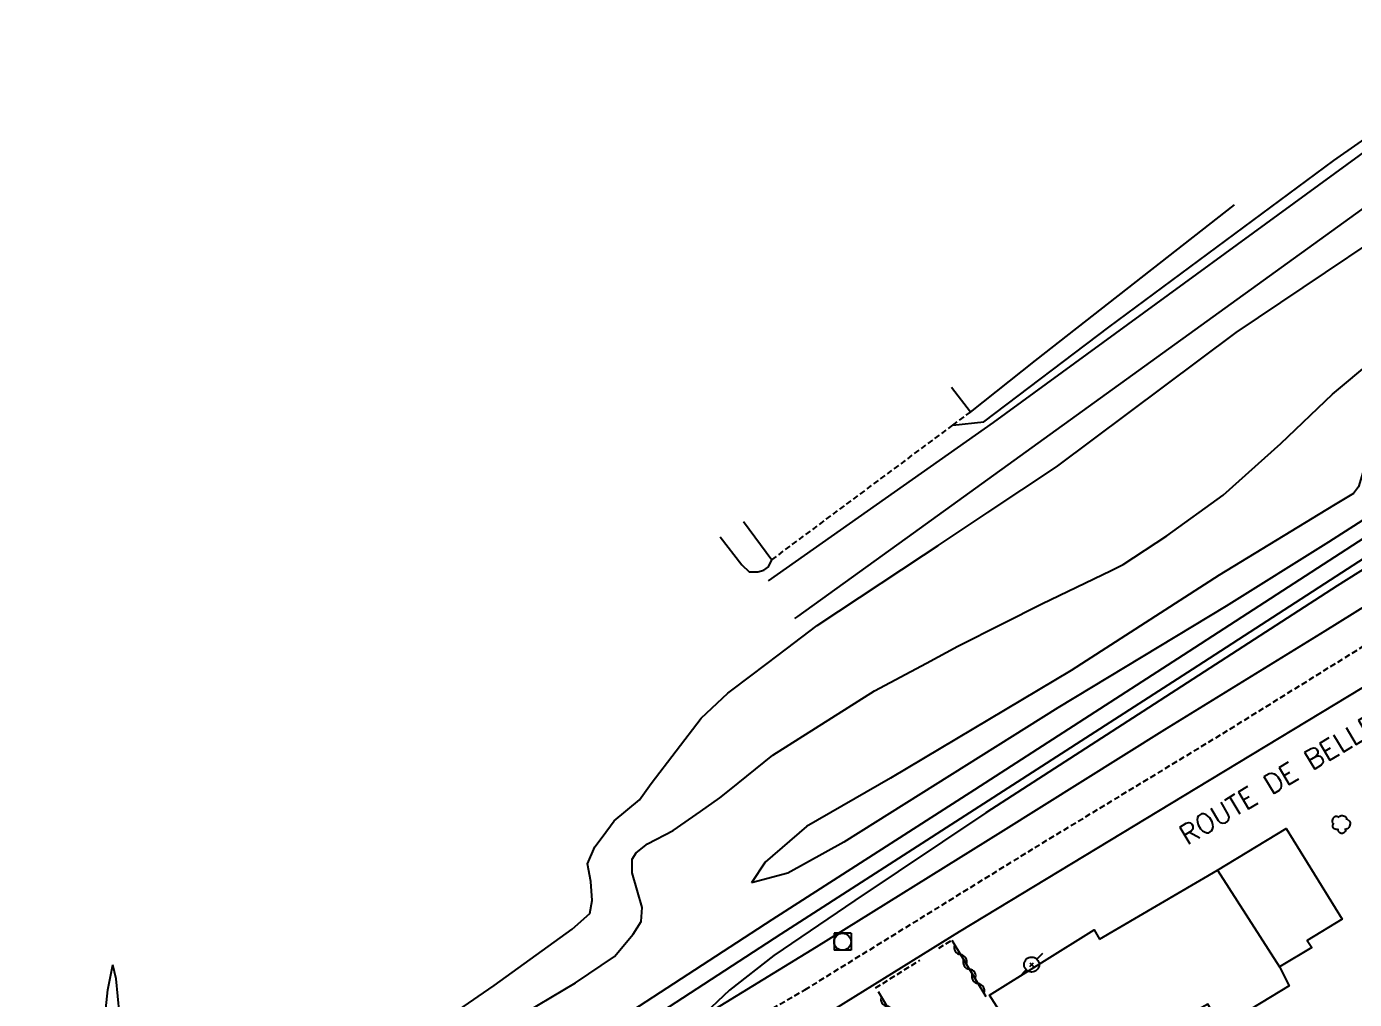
# Model space of a CAD drawing. Header units: millimetres. Extents: x 267000 to 268001, y 124012 to 125001.
# Drawn here: x 267563 to 267680.7, y 124686.9 to 124773.1 of the extents above; entities that cross this region are included whole.
import ezdxf
from ezdxf.enums import TextEntityAlignment as Align

# ---------------------------------------------------------------- set-up
doc = ezdxf.new("R2010")
doc.units = ezdxf.units.MM
doc.linetypes.add('DASHED', pattern=[0.75, 0.5, -0.25])
doc.layers.get('0').update_dxf_attribs({"linetype": 'CONTINUOUS'})
for name, color, linetype in [('W0001', 6, 'DASHED'), ('W0008', 7, 'CONTINUOUS'), ('W0017', 7, 'CONTINUOUS'), ('W0101', 7, 'CONTINUOUS'), ('W0112', 1, 'DASHED'), ('W0211', 2, 'CONTINUOUS'), ('W0214', 2, 'CONTINUOUS'), ('W0300', 7, 'CONTINUOUS'), ('W0310', 3, 'CONTINUOUS'), ('W0333', 7, 'CONTINUOUS'), ('W0420', 7, 'CONTINUOUS'), ('W0473', 7, 'CONTINUOUS'), ('W0700', 7, 'CONTINUOUS'), ('W0989', 7, 'CONTINUOUS'), ('W1102', 7, 'CONTINUOUS')]:
    doc.layers.add(name, color=color, linetype=linetype)
doc.styles.get("Standard").update_dxf_attribs({"font": 'romans.shx', "width": 0.85})

# ---------------------------------------------------------------- blocks, each defined once
blk = doc.blocks.new('T473')
for p, q in [((-0.166667, 0.166667), (0.166667, -0.166667)), ((-0.166667, -0.166667), (0.166667, 0.166667)), ((0.500001, 0.500001), (1.000002, 1.000002)), ((-1.000002, -1.000002), (-0.500001, -0.500001))]:
    blk.add_line(p, q)
blk.add_ellipse((0, 0), major_axis=(0.471405, 0.471405), ratio=1, start_param=5.4977871438, end_param=11.780972451)
blk = doc.blocks.new('T300')
for p, q in [((-0.8, 0.51), (-0.86, 0.34)), ((-0.86, 0.34), (-0.86, 0.17)), ((-0.86, 0.17), (-0.74, 0.06)), ((-0.69, 0.63), (-0.8, 0.51)), ((-0.8, -0.06), (-0.74, 0.06)), ((-0.74, 0.06), (-0.69, 0.11)), ((-0.57, 0.69), (-0.69, 0.63)), ((-0.46, 0.69), (-0.57, 0.69)), ((-0.29, 0.63), (-0.46, 0.69)), ((-0.29, 0.63), (-0.17, 0.74)), ((-0.23, 0.57), (-0.29, 0.63)), ((-0.17, 0.74), (-0.06, 0.8)), ((-0.06, 0.8), (0.06, 0.8)), ((0.06, 0.8), (0.23, 0.74)), ((0.23, 0.74), (0.34, 0.63)), ((0.34, 0.63), (0.4, 0.51)), ((0.46, 0.46), (0.34, 0.46)), ((0.4, 0.51), (0.4, 0.46)), ((0.57, 0.4), (0.46, 0.46)), ((0.57, 0.4), (0.69, 0.29)), ((0.69, 0.29), (0.74, 0.17)), ((0.74, 0.06), (0.69, -0.17)), ((0.74, 0.17), (0.74, 0.06)), ((-0.8, -0.17), (-0.8, -0.06)), ((-0.8, -0.23), (-0.8, -0.17)), ((-0.74, -0.34), (-0.8, -0.23)), ((-0.69, -0.4), (-0.74, -0.34)), ((-0.51, -0.46), (-0.69, -0.4)), ((-0.4, -0.46), (-0.51, -0.46)), ((-0.4, -0.46), (-0.34, -0.46)), ((-0.34, -0.46), (-0.34, -0.4)), ((-0.34, -0.51), (-0.34, -0.46)), ((-0.29, -0.63), (-0.34, -0.51)), ((-0.17, -0.74), (-0.29, -0.63)), ((-0.06, -0.8), (-0.17, -0.74)), ((0.06, -0.8), (-0.06, -0.8)), ((0.17, -0.74), (0.06, -0.8)), ((0.23, -0.69), (0.17, -0.74)), ((0.29, -0.46), (0.23, -0.46)), ((0.29, -0.63), (0.23, -0.69)), ((0.46, -0.4), (0.29, -0.46)), ((0.34, -0.51), (0.29, -0.63)), ((0.34, -0.51), (0.34, -0.46)), ((0.57, -0.34), (0.46, -0.4)), ((0.63, -0.29), (0.57, -0.34)), ((0.69, -0.17), (0.63, -0.29))]:
    blk.add_line(p, q)
blk = doc.blocks.new('T420')
for p, q in [((0.75, 0.75), (-0.75, 0.75)), ((-0.75, 0.75), (-0.75, -0.75)), ((0.75, 0.75), (0.75, -0.75)), ((0.75, -0.75), (-0.75, -0.75))]:
    blk.add_line(p, q)
blk.add_ellipse((0, 0), major_axis=(-0.53, 0.53), ratio=1, start_param=3.926991, end_param=10.210176)
blk = doc.blocks.new('t310o')
at = {"color": 0, "linetype": 'Continuous'}
for centre, start, end in [((-0.5, 0.38), 216.8699, 323.1304), ((0.5, -0.37), 36.8699, 143.1303)]:
    blk.add_arc(centre, 0.625, start, end, dxfattribs=at)

msp = doc.modelspace()

# ---------------------------------------------------------------- linework, layer by layer
at = {"layer": 'W0001'}
msp.add_lwpolyline([(267604.11, 124671), (267604.12, 124671.01), (267618.73, 124680.11), (267631.99, 124687.76), (267652.36, 124700.35), (267669.02, 124710.46), (267685.96, 124720.98), (267705.46, 124732.94), (267721.58, 124742.75), (267737.32, 124752.2), (267751.54, 124761.27), (267768.13, 124771.49), (267781.97, 124779.73), (267791.75, 124785.7), (267805.29, 124794.13), (267818.57, 124799.77), (267832.24, 124804.69)], dxfattribs=at)
at = {"layer": 'W0008'}
for points in [[(267775.48, 124779.72), (267762.78, 124771.92), (267748.94, 124763.28), (267734.54, 124754.24), (267718.8, 124744.49), (267699.49, 124732.83), (267678.06, 124719.53), (267663.85, 124710.79), (267649.33, 124701.68), (267633, 124691.54), (267622.62, 124685.2), (267611.04, 124677.97), (267600.25, 124671.01), (267600.24, 124671)], [(267607.94, 124671), (267607.95, 124671.01), (267615.08, 124675.54), (267619.11, 124677.56), (267621.19, 124678.63), (267624.23, 124680.2), (267624.8, 124680.49), (267624.84, 124680.52), (267629.93, 124683.27), (267631.36, 124684.04), (267645.69, 124692.92), (267666.71, 124705.65), (267682.65, 124715.27), (267699.07, 124725.45), (267720.08, 124738.44), (267732.78, 124746.18), (267738.44, 124749.68), (267741.5, 124751.56), (267742.81, 124752.37), (267751.57, 124757.77), (267772.58, 124770.83), (267783.67, 124777.66)]]:
    msp.add_lwpolyline(points, dxfattribs=at)
at = {"layer": 'W0017'}
for points in [[(267718.67, 124782.22), (267703.1, 124774.83), (267687.23, 124766.1), (267648.68, 124737.99), (267628.74, 124723.99)], [(267631.1, 124720.64), (267631.35, 124720.82), (267641.6, 124728.21), (267689.21, 124762.54), (267704.44, 124771.33), (267720.17, 124778.83)]]:
    msp.add_lwpolyline(points, dxfattribs=at)
at = {"layer": 'W0101'}
for points in [[(267658.08, 124692.25), (267668.54, 124698.35), (267674.63, 124702.05), (267679.59, 124694.02), (267676.5, 124692.12), (267676.9, 124691.5), (267674.04, 124689.8)], [(267658.7, 124671), (267658.69, 124671.01), (267648.36, 124687.28), (267657.61, 124693.08), (267658.08, 124692.25)], [(267674.04, 124689.8), (267674.9, 124688.12), (267669.8, 124685.02), (267668.91, 124684.49), (267667.68, 124686.49), (267663.73, 124684.26)]]:
    msp.add_lwpolyline(points, dxfattribs=at)
for points in [[(267658.08, 124692.25), (267658.08, 124692.25)], [(267674.04, 124689.8), (267674.04, 124689.8)]]:
    msp.add_lwpolyline(points, close=True, dxfattribs=at)
at = {"layer": 'W0112'}
for points in [[(267629.07, 124725.85), (267645.09, 124737.76), (267646.66, 124738.93)], [(267643.85, 124691.45), (267645, 124692.15)], [(267638.26, 124687.92), (267642.17, 124690.38)]]:
    msp.add_lwpolyline(points, dxfattribs=at)
at = {"layer": 'W0211'}
for points in [[(267837.25, 124818.18), (267834.83, 124817.47), (267830.26, 124815.85), (267821.01, 124811.87), (267811.36, 124807.06), (267798.16, 124799.63), (267773.74, 124784.92), (267748.63, 124768.46), (267727.28, 124754.93), (267706.5, 124741.18), (267692.35, 124731.82), (267679.14, 124723.53), (267662.45, 124712.74), (267648.03, 124703.44), (267636.42, 124695.68), (267629.23, 124690.81), (267625.31, 124687.72), (267622.62, 124685.2)], [(267645.09, 124737.76), (267647.85, 124738.05), (267658.92, 124746.45), (267678.85, 124761.22), (267696.2, 124773.31), (267697.78, 124775.07), (267697.23, 124776.79), (267695.44, 124777.86)], [(267739.4, 124775.15), (267727.39, 124767.88), (267717.48, 124762.32), (267706.59, 124755.42), (267696, 124748.63), (267690.17, 124744.9), (267684.45, 124740.18), (267682.85, 124738.16), (267682.03, 124736.93), (267681.67, 124735.18), (267681.52, 124733.86), (267681.03, 124732.3), (267680.6, 124731.71), (267678.83, 124730.64), (267668.69, 124724.48), (267655.59, 124716.05), (267639.57, 124706.49), (267632.13, 124702.22), (267628.48, 124699.06), (267627.27, 124697.24)], [(267606.2, 124685.14), (267611.67, 124688.37), (267615.12, 124690.7), (267616.76, 124692.69), (267617.48, 124693.82), (267617.57, 124695.04), (267616.67, 124698.11), (267616.69, 124699.33), (267617.05, 124699.89), (267618.04, 124700.69), (267620.31, 124701.86), (267622.74, 124703.56), (267624.46, 124704.75), (267625.31, 124705.44), (267629.16, 124708.54), (267638.17, 124714.24), (267642.77, 124716.69), (267645.55, 124718.18), (267649.54, 124720.2), (267652.99, 124721.95), (267659.13, 124724.9), (267660.2, 124725.42), (267664.05, 124727.98), (267669.05, 124731.58), (267674.17, 124736.13), (267678.74, 124740.51), (267682.32, 124743.5)], [(267624.48, 124727.89), (267626.4, 124725.41), (267627.06, 124724.79), (267627.82, 124724.79), (267628.35, 124724.93), (267628.77, 124725.23), (267629.07, 124725.85)], [(267566.06, 124671), (267566.07, 124671.01), (267568.05, 124672.49), (267569.66, 124674.18), (267570.28, 124675.41), (267570.7, 124676.99), (267570.99, 124679.27), (267571.25, 124685.65), (267570.97, 124688.72), (267570.67, 124689.97)]]:
    msp.add_lwpolyline(points, dxfattribs=at)
at = {"layer": 'W0214'}
for points in [[(267742.54, 124774.24), (267739.91, 124772.81), (267729.77, 124766.81), (267719.21, 124759.78), (267706.91, 124752.19), (267695.33, 124744.2), (267688.48, 124739.41), (267687.7, 124738.38), (267687.18, 124736.79), (267686.85, 124735.67), (267685.88, 124732.99), (267685.39, 124732.26), (267683.65, 124730.76), (267678.38, 124727.4), (267669.33, 124721.74), (267654.39, 124712.74), (267635.44, 124700.82), (267630.47, 124698.09), (267627.27, 124697.24)], [(267601.25, 124685.91), (267604.47, 124688.14), (267611.38, 124693.13), (267612.92, 124694.52), (267613.15, 124695.68), (267613.01, 124697.36), (267612.73, 124698.91), (267613.39, 124700.43), (267614.02, 124701.29), (267615.09, 124702.72), (267617.32, 124704.58), (267618.37, 124706.04), (267622.8, 124711.81), (267625.16, 124714.04), (267625.52, 124714.31), (267628.65, 124716.66), (267630.35, 124717.95), (267633.09, 124720.02), (267642.5, 124726.25), (267643.79, 124727.11), (267648.15, 124730), (267654.28, 124734.07), (267670.19, 124745.98), (267690.09, 124759.33)], [(267646.66, 124738.93), (267652.41, 124743.51), (267670.06, 124757.29)], [(267563.02, 124671), (267563.03, 124671.01), (267566.99, 124674.13), (267568.07, 124675.36), (267568.56, 124676.59), (267569.46, 124680.46), (267570.22, 124687.76), (267570.67, 124689.97)]]:
    msp.add_lwpolyline(points, dxfattribs=at)
at = {"layer": 'W0310'}
for points in [[(267645, 124692.15), (267648.03, 124687.15)], [(267641.96, 124681.8), (267638.52, 124687.59)]]:
    msp.add_lwpolyline(points, dxfattribs=at)
at = {"layer": 'W0333'}
for points in [[(267646.66, 124738.93), (267644.97, 124741.11)], [(267626.55, 124729.23), (267629.07, 124725.85)]]:
    msp.add_lwpolyline(points, dxfattribs=at)
at = {"layer": 'W0700'}
for points in [[(267596.36, 124671), (267596.37, 124671.01), (267608.83, 124679.02), (267629.9, 124692.71), (267647.86, 124704.25), (267666.34, 124716.17), (267695.81, 124735.23), (267701.12, 124738.66), (267720.62, 124751.21), (267750.07, 124770.32), (267768.09, 124781.97)], [(267593.59, 124671), (267593.6, 124671.01), (267608.02, 124680.28), (267629.08, 124693.97), (267647.04, 124705.51), (267665.53, 124717.43), (267694.95, 124736.46)]]:
    msp.add_lwpolyline(points, dxfattribs=at)
at = {"layer": 'W1102'}
msp.add_lwpolyline([(267668.54, 124698.35), (267674.04, 124689.8)], dxfattribs=at)

# ---------------------------------------------------------------- block references
at = {"layer": 'W0300', "rotation": 359.9999899820874}
msp.add_blockref('T300', (267679.57, 124702.41), dxfattribs=at)
at = {"layer": 'W0310'}
for p, rotation in [((267645.78, 124690.87), 301.2224643864308), ((267646.56, 124689.58), 301.2224643864308), ((267647.33, 124688.3), 301.2224643864308), ((267639.29, 124686.3), 120.6484986486374)]:
    msp.add_blockref('t310o', p, dxfattribs=dict(at, rotation=rotation))
at = {"layer": 'W0420', "rotation": 359.9999899820874}
msp.add_blockref('T420', (267635.33, 124692.01), dxfattribs=at)
at = {"layer": 'W0473', "rotation": 359.9999899820874}
msp.add_blockref('T473', (267652.08, 124689.99), dxfattribs=at)

# ---------------------------------------------------------------- texts
at = {"layer": 'W0989'}
msp.add_text('ROUTE DE BELLEVAUX', height=1.75, rotation=30.8885, dxfattribs=at).set_placement((267665.39, 124701.27), align=Align.MIDDLE_LEFT)

doc.saveas('drawing.dxf')
